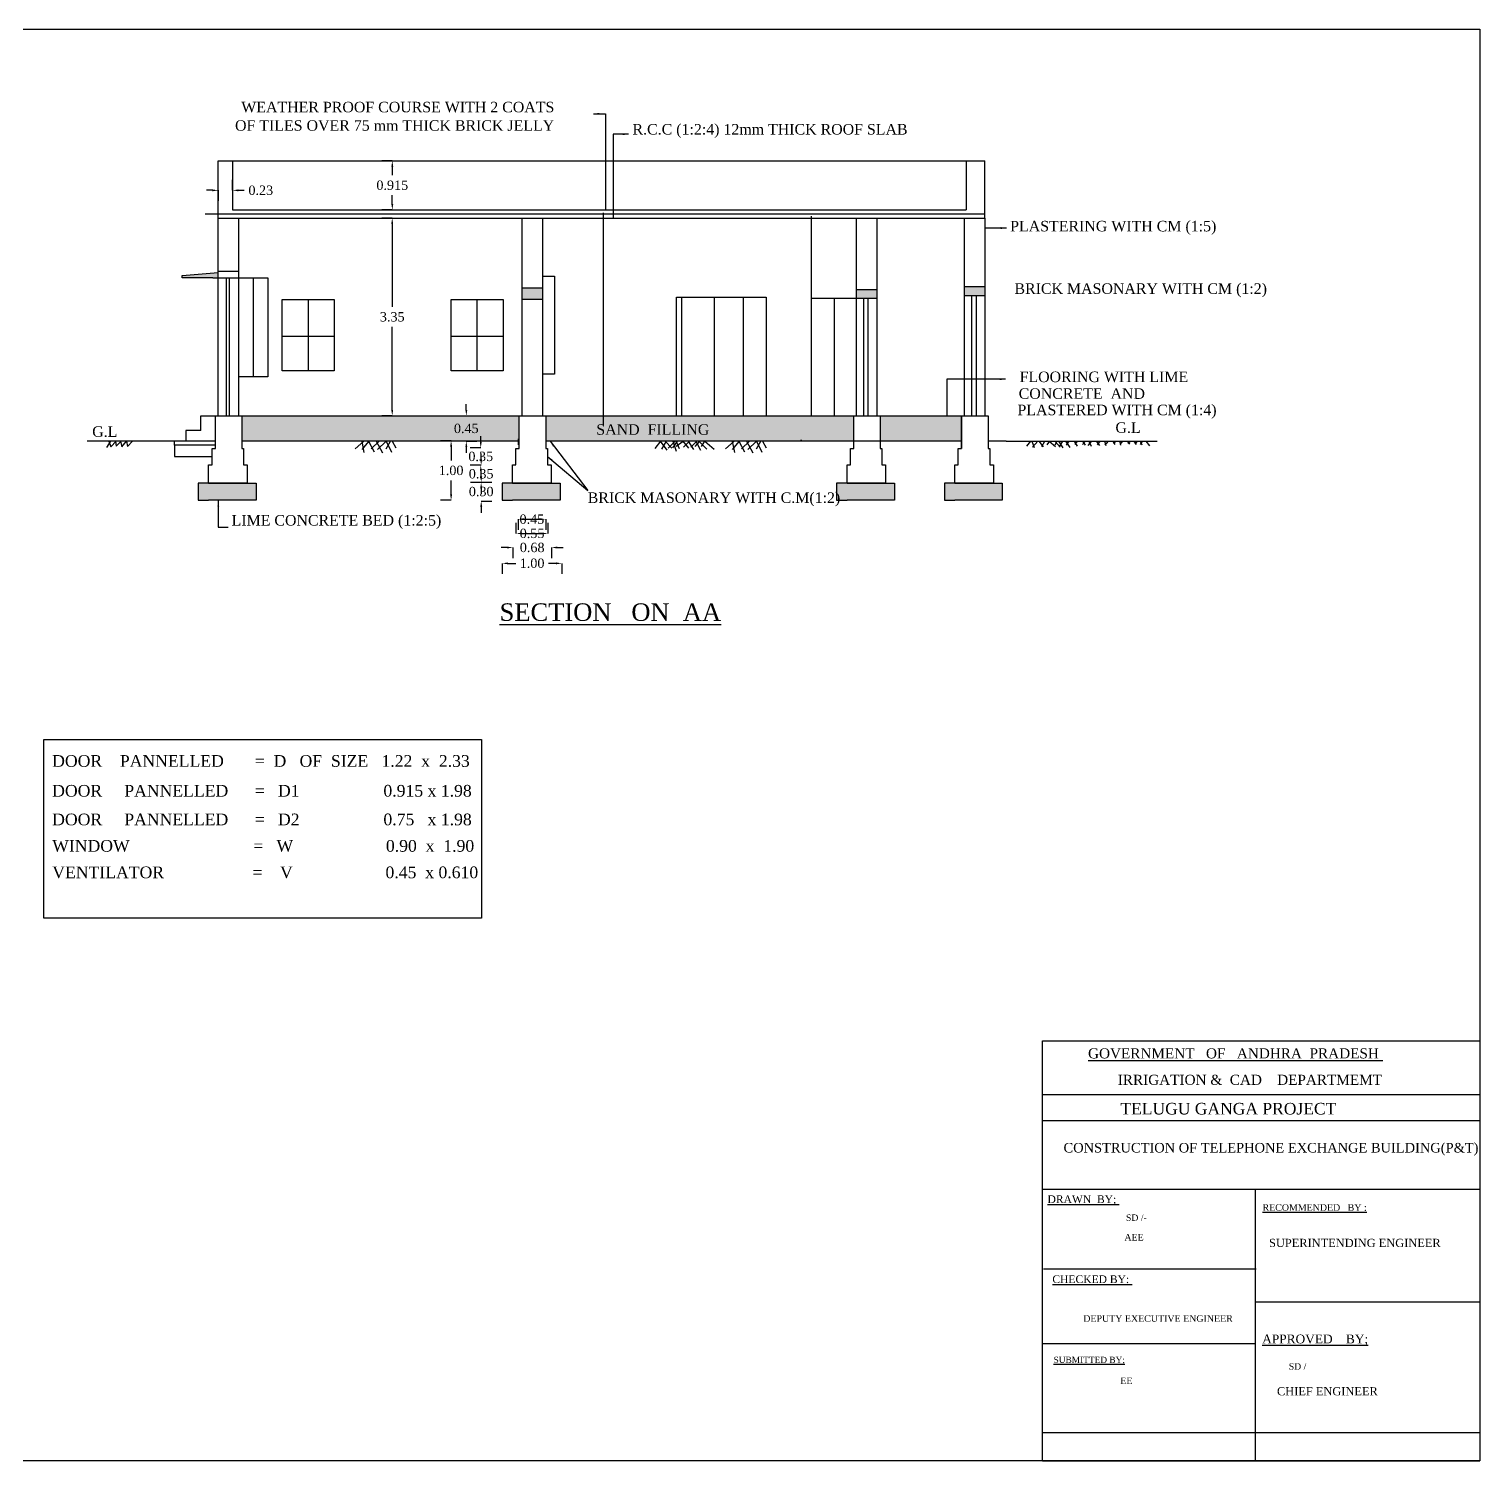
# Model space of a CAD drawing. Header units: millimetres. Extents: x 0.6 to 42.9, y 0.1 to 24.5.
# Drawn here: x 18.04 to 42.86, y 0.06 to 24.54 of the extents above; entities that cross this region are included whole.
import ezdxf

# ---------------------------------------------------------------- set-up
doc = ezdxf.new("R2010")
doc.units = ezdxf.units.MM
doc.header["$MEASUREMENT"] = 0
for name, color, linetype in [('DIM', 5, 'Continuous'), ('DWG.LINE', 10, 'Continuous'), ('HATCH', 2, 'Continuous'), ('TEXT', 7, 'Continuous')]:
    doc.layers.add(name, color=color, linetype=linetype)
doc.layers.add('TITLE', color=7, linetype='Continuous', lineweight=30)
doc.styles.get("Standard").update_dxf_attribs({"font": 'times.ttf', "height": 0.16})
doc.dimstyles.get("Standard").update_dxf_attribs({"dimtxt": 0.16, "dimasz": 0.1, "dimexe": 0.18, "dimexo": 0.0625, "dimgap": 0.09, "dimtad": 0, "dimtih": 1, "dimtoh": 1, "dimzin": 0, "dimdsep": 46, "dimtxsty": 'Standard', "dimcen": 300, "dimclre": 256, "dimclrt": 4, "dimadec": 0, "dimazin": 0, "dimtfac": 1, "dimtofl": 0, "dimtmove": 0, "dimatfit": 3, "dimfxl": 0, "dimtolj": 1, "dimtzin": 0, "dimarcsym": 0})
pattern_1 = [(50, (0, 0), (0.14345204, -0.01255043), [0.015, -0.165]), (355, (0, 0), (-0.02775027, 0.1504384), [0.012, -0.132]), (100.4514, (0.01195, -0.00105), (0.1157019, 0.1378879), [0.01274804, -0.1402284]), (46.1842, (0, 0.04), (0.2134482, -0.0331038), [0.0225, -0.2475]), (96.6356, (0.01779, 0.03724), (0.1869325, 0.1948236), [0.019122, -0.2103426]), (351.1842, (0, 0.04), (0.1869324, 0.1948237), [0.018, -0.198]), (21, (0.02, 0.03), (0.1193814, -0.08052378), [0.015, -0.165]), (326, (0.02, 0.03), (0.04866307, 0.14503), [0.012, -0.132]), (71.4514, (0.02995, 0.02329), (0.16804453, 0.0645061), [0.01274804, -0.1402284]), (37.5, (0, 0), (0.00243197, 0.06657877), [0, -0.1304, 0, -0.134, 0, -0.1325]), (7.5, (0, 0), (0.05261391, 0.07888234), [0, -0.0764, 0, -0.1274, 0, -0.0505]), (327.5, (-0.0446, 0), (0.10676449, -0.004510974), [0, -0.05, 0, -0.156, 0, -0.207]), (317.5, (-0.0646, 0), (0.11663723, 0.020021), [0, -0.065, 0, -0.1036, 0, -0.147])]

# ---------------------------------------------------------------- blocks, each defined once
blk = doc.blocks.new('*D18')
at = {"layer": 'Defpoints', "color": 0, "ltscale": 0.2}
for p in [(26.41, 16.174), (26.882, 16.174), (26.882, 16.159)]:
    blk.add_point(p, dxfattribs=at)
at = {"layer": 'DIM', "lineweight": -2, "ltscale": 0.2}
for p, q in [((26.41, 16.159), (26.41, 15.979)), ((26.882, 16.159), (26.882, 15.979))]:
    blk.add_line(p, q, dxfattribs=at)
at = {"layer": 'DIM', "color": 0, "lineweight": -2, "ltscale": 0.2}
blk.add_line((26.51, 16.159), (26.782, 16.159), dxfattribs=at)
at = {"layer": 'DIM', "color": 0, "ltscale": 0.2}
for points in [[(26.51, 16.176), (26.51, 16.143), (26.41, 16.159)], [(26.782, 16.176), (26.782, 16.143), (26.882, 16.159)]]:
    blk.add_solid(points, dxfattribs=at)
at = {"layer": 'DIM', "color": 4, "ltscale": 0.2, "insert": (26.646, 16.159), "char_height": 0.16, "attachment_point": 5}
blk.add_mtext('\\A1;0.45', dxfattribs=at)
blk = doc.blocks.new('*D19')
at = {"layer": 'Defpoints', "color": 0, "ltscale": 0.2}
for p in [(26.377, 15.916), (26.922, 15.916), (26.922, 15.916)]:
    blk.add_point(p, dxfattribs=at)
at = {"layer": 'DIM', "lineweight": -2, "ltscale": 0.2}
for p, q in [((26.377, 15.916), (26.377, 16.096)), ((26.922, 15.916), (26.922, 16.096))]:
    blk.add_line(p, q, dxfattribs=at)
at = {"layer": 'DIM', "color": 0, "lineweight": -2, "ltscale": 0.2}
blk.add_line((26.477, 15.916), (26.822, 15.916), dxfattribs=at)
at = {"layer": 'DIM', "color": 0, "ltscale": 0.2}
for points in [[(26.477, 15.932), (26.477, 15.899), (26.377, 15.916)], [(26.822, 15.932), (26.822, 15.899), (26.922, 15.916)]]:
    blk.add_solid(points, dxfattribs=at)
at = {"layer": 'DIM', "color": 4, "ltscale": 0.2, "insert": (26.649, 15.916), "char_height": 0.16, "attachment_point": 5}
blk.add_mtext('\\A1;0.55', dxfattribs=at)
blk = doc.blocks.new('*D20')
at = {"layer": 'Defpoints', "color": 0, "ltscale": 0.2}
for p in [(26.322, 15.682), (26.98, 15.682), (26.98, 15.675)]:
    blk.add_point(p, dxfattribs=at)
at = {"layer": 'DIM', "color": 0, "lineweight": -2, "ltscale": 0.2}
for p, q in [((26.222, 15.675), (26.122, 15.675)), ((27.08, 15.675), (27.18, 15.675))]:
    blk.add_line(p, q, dxfattribs=at)
at = {"layer": 'DIM', "lineweight": -2, "ltscale": 0.2}
for p, q in [((26.322, 15.675), (26.322, 15.495)), ((26.98, 15.675), (26.98, 15.495))]:
    blk.add_line(p, q, dxfattribs=at)
at = {"layer": 'DIM', "color": 0, "ltscale": 0.2}
for points in [[(26.222, 15.692), (26.222, 15.659), (26.322, 15.675)], [(27.08, 15.692), (27.08, 15.659), (26.98, 15.675)]]:
    blk.add_solid(points, dxfattribs=at)
at = {"layer": 'DIM', "color": 4, "ltscale": 0.2, "insert": (26.651, 15.675), "char_height": 0.16, "attachment_point": 5}
blk.add_mtext('\\A1;0.68', dxfattribs=at)
blk = doc.blocks.new('*D21')
at = {"layer": 'Defpoints', "color": 0, "ltscale": 0.2}
for p in [(26.139, 15.414), (27.159, 15.414), (27.159, 15.405)]:
    blk.add_point(p, dxfattribs=at)
at = {"layer": 'DIM', "lineweight": -2, "ltscale": 0.2}
for p, q in [((26.139, 15.405), (26.139, 15.225)), ((27.159, 15.405), (27.159, 15.225))]:
    blk.add_line(p, q, dxfattribs=at)
at = {"layer": 'DIM', "color": 0, "lineweight": -2, "ltscale": 0.2}
for p, q in [((26.239, 15.405), (26.371, 15.405)), ((27.059, 15.405), (26.928, 15.405))]:
    blk.add_line(p, q, dxfattribs=at)
at = {"layer": 'DIM', "color": 0, "ltscale": 0.2}
for points in [[(26.239, 15.421), (26.239, 15.388), (26.139, 15.405)], [(27.059, 15.421), (27.059, 15.388), (27.159, 15.405)]]:
    blk.add_solid(points, dxfattribs=at)
at = {"layer": 'DIM', "color": 4, "ltscale": 0.2, "insert": (26.649, 15.405), "char_height": 0.16, "attachment_point": 5}
blk.add_mtext('\\A1;1.00', dxfattribs=at)
blk = doc.blocks.new('*D22')
at = {"layer": 'Defpoints', "color": 0, "ltscale": 0.2}
for p in [(25.78, 17.381), (25.771, 17.082), (25.78, 17.082)]:
    blk.add_point(p, dxfattribs=at)
at = {"layer": 'DIM', "lineweight": -2, "ltscale": 0.2}
for p, q in [((25.771, 17.381), (25.591, 17.381)), ((25.771, 17.082), (25.591, 17.082))]:
    blk.add_line(p, q, dxfattribs=at)
at = {"layer": 'DIM', "color": 0, "lineweight": -2, "ltscale": 0.2}
for p, q in [((25.771, 17.481), (25.771, 17.581)), ((25.771, 16.982), (25.771, 16.882))]:
    blk.add_line(p, q, dxfattribs=at)
at = {"layer": 'DIM', "color": 0, "ltscale": 0.2}
for points in [[(25.755, 17.481), (25.788, 17.481), (25.771, 17.381)], [(25.755, 16.982), (25.788, 16.982), (25.771, 17.082)]]:
    blk.add_solid(points, dxfattribs=at)
at = {"layer": 'DIM', "color": 4, "ltscale": 0.2, "insert": (25.771, 17.232), "char_height": 0.16, "attachment_point": 5}
blk.add_mtext('\\A1;0.35', dxfattribs=at)
blk = doc.blocks.new('*D23')
at = {"layer": 'Defpoints', "color": 0, "ltscale": 0.2}
for p in [(25.789, 17.082), (25.778, 16.788), (25.789, 16.788)]:
    blk.add_point(p, dxfattribs=at)
at = {"layer": 'DIM', "color": 0, "lineweight": -2, "ltscale": 0.2}
for p, q in [((25.778, 17.182), (25.778, 17.282)), ((25.778, 16.688), (25.778, 16.588))]:
    blk.add_line(p, q, dxfattribs=at)
at = {"layer": 'DIM', "lineweight": -2, "ltscale": 0.2}
for p, q in [((25.778, 17.082), (25.598, 17.082)), ((25.778, 16.788), (25.598, 16.788))]:
    blk.add_line(p, q, dxfattribs=at)
at = {"layer": 'DIM', "color": 0, "ltscale": 0.2}
for points in [[(25.761, 17.182), (25.795, 17.182), (25.778, 17.082)], [(25.761, 16.688), (25.795, 16.688), (25.778, 16.788)]]:
    blk.add_solid(points, dxfattribs=at)
at = {"layer": 'DIM', "color": 4, "ltscale": 0.2, "insert": (25.778, 16.935), "char_height": 0.16, "attachment_point": 5}
blk.add_mtext('\\A1;0.35', dxfattribs=at)
blk = doc.blocks.new('*D24')
at = {"layer": 'Defpoints', "color": 0, "ltscale": 0.2}
for p in [(25.774, 16.793), (25.774, 16.47), (25.779, 16.47)]:
    blk.add_point(p, dxfattribs=at)
at = {"layer": 'DIM', "color": 0, "lineweight": -2, "ltscale": 0.2}
for p, q in [((25.779, 16.893), (25.779, 16.993)), ((25.779, 16.37), (25.779, 16.27))]:
    blk.add_line(p, q, dxfattribs=at)
at = {"layer": 'DIM', "lineweight": -2, "ltscale": 0.2}
for p, q in [((25.779, 16.793), (25.959, 16.793)), ((25.779, 16.47), (25.959, 16.47))]:
    blk.add_line(p, q, dxfattribs=at)
at = {"layer": 'DIM', "color": 0, "ltscale": 0.2}
for points in [[(25.762, 16.893), (25.796, 16.893), (25.779, 16.793)], [(25.762, 16.37), (25.796, 16.37), (25.779, 16.47)]]:
    blk.add_solid(points, dxfattribs=at)
at = {"layer": 'DIM', "color": 4, "ltscale": 0.2, "insert": (25.779, 16.632), "char_height": 0.16, "attachment_point": 5}
blk.add_mtext('\\A1;0.30', dxfattribs=at)
blk = doc.blocks.new('*D25')
at = {"layer": 'Defpoints', "color": 0, "ltscale": 0.2}
for p in [(25.269, 17.502), (25.264, 16.484), (25.269, 16.484)]:
    blk.add_point(p, dxfattribs=at)
at = {"layer": 'DIM', "lineweight": -2, "ltscale": 0.2}
for p, q in [((25.264, 17.502), (25.084, 17.502)), ((25.264, 16.484), (25.084, 16.484))]:
    blk.add_line(p, q, dxfattribs=at)
at = {"layer": 'DIM', "color": 0, "lineweight": -2, "ltscale": 0.2}
for p, q in [((25.264, 17.402), (25.264, 17.164)), ((25.264, 16.584), (25.264, 16.821))]:
    blk.add_line(p, q, dxfattribs=at)
at = {"layer": 'DIM', "color": 0, "ltscale": 0.2}
for points in [[(25.247, 17.402), (25.281, 17.402), (25.264, 17.502)], [(25.247, 16.584), (25.281, 16.584), (25.264, 16.484)]]:
    blk.add_solid(points, dxfattribs=at)
at = {"layer": 'DIM', "color": 4, "ltscale": 0.2, "insert": (25.264, 16.993), "char_height": 0.16, "attachment_point": 5}
blk.add_mtext('\\A1;1.00', dxfattribs=at)
blk = doc.blocks.new('*D26')
at = {"layer": 'Defpoints', "color": 0, "ltscale": 0.2}
for p in [(25.524, 17.929), (25.524, 17.493), (25.524, 17.493)]:
    blk.add_point(p, dxfattribs=at)
at = {"layer": 'DIM', "color": 0, "lineweight": -2, "ltscale": 0.2}
for p, q in [((25.524, 18.029), (25.524, 18.129)), ((25.524, 17.393), (25.524, 17.293))]:
    blk.add_line(p, q, dxfattribs=at)
at = {"layer": 'DIM', "lineweight": -2, "ltscale": 0.2}
for p, q in [((25.524, 17.929), (25.704, 17.929)), ((25.524, 17.493), (25.704, 17.493))]:
    blk.add_line(p, q, dxfattribs=at)
at = {"layer": 'DIM', "color": 0, "ltscale": 0.2}
for points in [[(25.508, 18.029), (25.541, 18.029), (25.524, 17.929)], [(25.508, 17.393), (25.541, 17.393), (25.524, 17.493)]]:
    blk.add_solid(points, dxfattribs=at)
at = {"layer": 'DIM', "color": 4, "ltscale": 0.2, "insert": (25.524, 17.711), "char_height": 0.16, "attachment_point": 5}
blk.add_mtext('\\A1;0.45', dxfattribs=at)
blk = doc.blocks.new('*D27')
at = {"layer": 'Defpoints', "color": 0, "ltscale": 0.2}
for p in [(24.258, 22.289), (24.258, 21.449), (24.258, 21.449)]:
    blk.add_point(p, dxfattribs=at)
at = {"layer": 'DIM', "lineweight": -2, "ltscale": 0.2}
for p, q in [((24.258, 22.289), (24.078, 22.289)), ((24.258, 21.449), (24.078, 21.449))]:
    blk.add_line(p, q, dxfattribs=at)
at = {"layer": 'DIM', "color": 0, "lineweight": -2, "ltscale": 0.2}
for p, q in [((24.258, 22.189), (24.258, 22.041)), ((24.258, 21.549), (24.258, 21.698))]:
    blk.add_line(p, q, dxfattribs=at)
at = {"layer": 'DIM', "color": 0, "ltscale": 0.2}
for points in [[(24.242, 22.189), (24.275, 22.189), (24.258, 22.289)], [(24.242, 21.549), (24.275, 21.549), (24.258, 21.449)]]:
    blk.add_solid(points, dxfattribs=at)
at = {"layer": 'DIM', "color": 4, "ltscale": 0.2, "insert": (24.258, 21.869), "char_height": 0.16, "attachment_point": 5}
blk.add_mtext('\\A1;0.915', dxfattribs=at)
blk = doc.blocks.new('*D28')
at = {"layer": 'Defpoints', "color": 0, "ltscale": 0.2}
for p in [(21.281, 21.783), (21.526, 21.783), (21.526, 21.783)]:
    blk.add_point(p, dxfattribs=at)
at = {"layer": 'DIM', "lineweight": -2, "ltscale": 0.2}
for p, q in [((21.526, 21.783), (21.526, 21.963)), ((21.281, 21.783), (21.281, 21.603))]:
    blk.add_line(p, q, dxfattribs=at)
at = {"layer": 'DIM', "color": 0, "lineweight": -2, "ltscale": 0.2}
for p, q in [((21.181, 21.783), (21.081, 21.783)), ((21.626, 21.783), (21.726, 21.783))]:
    blk.add_line(p, q, dxfattribs=at)
at = {"layer": 'DIM', "color": 0, "ltscale": 0.2}
for points in [[(21.181, 21.799), (21.181, 21.766), (21.281, 21.783)], [(21.626, 21.799), (21.626, 21.766), (21.526, 21.783)]]:
    blk.add_solid(points, dxfattribs=at)
at = {"layer": 'DIM', "color": 4, "ltscale": 0.2, "insert": (22.009, 21.783), "char_height": 0.16, "attachment_point": 5}
blk.add_mtext('\\A1;0.23', dxfattribs=at)
blk = doc.blocks.new('*D29')
at = {"layer": 'Defpoints', "color": 0, "ltscale": 0.2}
for p in [(24.257, 21.309), (24.257, 21.309), (24.257, 17.929)]:
    blk.add_point(p, dxfattribs=at)
at = {"layer": 'DIM', "lineweight": -2, "ltscale": 0.2}
for p, q in [((24.257, 21.309), (24.077, 21.309)), ((24.257, 17.929), (24.077, 17.929))]:
    blk.add_line(p, q, dxfattribs=at)
at = {"layer": 'DIM', "color": 0, "lineweight": -2, "ltscale": 0.2}
for p, q in [((24.257, 21.209), (24.257, 19.791)), ((24.257, 18.029), (24.257, 19.448))]:
    blk.add_line(p, q, dxfattribs=at)
at = {"layer": 'DIM', "color": 0, "ltscale": 0.2}
for points in [[(24.24, 21.209), (24.273, 21.209), (24.257, 21.309)], [(24.24, 18.029), (24.273, 18.029), (24.257, 17.929)]]:
    blk.add_solid(points, dxfattribs=at)
at = {"layer": 'DIM', "color": 4, "ltscale": 0.2, "insert": (24.257, 19.619), "char_height": 0.16, "attachment_point": 5}
blk.add_mtext('\\A1;3.35', dxfattribs=at)

msp = doc.modelspace()

# ---------------------------------------------------------------- hatches: boundary and pattern name
at = {"layer": 'HATCH', "ltscale": 0.2}
h = msp.add_hatch(dxfattribs=at)
h.set_pattern_fill('AR-CONC', color=256, scale=0.02, style=0)
h.set_pattern_definition(pattern_1)
h.paths.add_polyline_path([(21.281, 20.377), (20.663, 20.325), (20.663, 20.288), (21.189, 20.288), (21.281, 20.288)])
h.paths.add_polyline_path([(26.827, 20.114), (26.481, 20.114), (26.481, 19.918), (26.827, 19.918)])
h.paths.add_polyline_path([(32.547, 20.087), (32.2, 20.087), (32.2, 19.937), (32.547, 19.937)])
h.paths.add_polyline_path([(34.393, 20.139), (34.046, 20.139), (34.046, 19.979), (34.393, 19.979)])
h = msp.add_hatch(dxfattribs=at)
h.set_pattern_fill('AR-CONC', color=256, scale=0.02, style=0)
h.set_pattern_definition(pattern_1)
h.paths.add_polyline_path([(26.431, 17.929), (21.686, 17.929), (21.686, 17.493), (26.431, 17.493)])
h.paths.add_polyline_path([(21.927, 16.776), (21.117, 16.776), (20.94, 16.776), (20.94, 16.483), (21.117, 16.483), (21.117, 16.483), (21.927, 16.483)])
h.paths.add_polyline_path([(27.127, 16.776), (26.317, 16.776), (26.139, 16.776), (26.139, 16.483), (26.317, 16.483), (26.317, 16.483), (27.127, 16.483)])
h.paths.add_polyline_path([(32.847, 16.776), (32.036, 16.776), (31.859, 16.776), (31.859, 16.483), (32.036, 16.483), (32.036, 16.483), (32.847, 16.483)])
h.paths.add_polyline_path([(34.692, 16.776), (33.882, 16.776), (33.705, 16.776), (33.705, 16.483), (33.882, 16.483), (33.882, 16.483), (34.692, 16.483)])
h.paths.add_polyline_path([(33.997, 17.929), (32.605, 17.929), (32.605, 17.493), (33.997, 17.493)])
h = msp.add_hatch(dxfattribs=at)
h.set_pattern_fill('AR-CONC', color=256, style=0)
h.paths.add_polyline_path([(32.151, 17.929), (26.886, 17.929), (26.886, 17.493), (32.151, 17.493)])
h = msp.add_hatch(dxfattribs=at)
h.set_pattern_fill('AR-CONC', color=256, scale=0.02, style=0)
h.set_pattern_definition(pattern_1)
h.paths.add_polyline_path([(32.151, 17.929), (26.886, 17.929), (26.886, 17.493), (32.151, 17.493)])

# ---------------------------------------------------------------- linework, layer by layer
at = {"layer": 'DWG.LINE', "ltscale": 0.2}
for p, q in [((21.281, 21.309), (21.281, 22.289)), ((21.281, 22.289), (34.393, 22.289)), ((21.526, 22.289), (21.526, 21.449)), ((34.077, 22.289), (34.077, 21.449)), ((34.393, 21.309), (34.393, 22.289)), ((21.057, 21.379), (34.393, 21.379)), ((21.526, 21.449), (34.077, 21.449)), ((27.867, 21.4), (27.867, 17.76)), ((21.628, 21.309), (34.046, 21.309)), ((31.425, 21.34), (31.425, 17.929)), ((20.663, 20.325), (21.281, 20.377)), ((21.281, 20.401), (21.628, 20.401)), ((20.663, 20.288), (20.663, 20.325)), ((21.189, 20.288), (20.663, 20.288)), ((26.827, 20.315), (27.031, 20.315)), ((27.031, 20.315), (27.031, 18.64)), ((22.817, 19.918), (22.817, 18.698)), ((25.705, 19.918), (25.705, 18.698)), ((29.766, 19.956), (29.766, 17.929)), ((31.425, 19.937), (32.547, 19.937)), ((31.815, 19.937), (31.815, 17.929)), ((22.375, 19.289), (23.265, 19.289)), ((25.263, 19.289), (26.154, 19.289)), ((27.031, 18.64), (26.827, 18.64)), ((20.982, 17.676), (20.727, 17.676)), ((20.727, 17.676), (20.727, 17.493)), ((20.982, 17.493), (19.039, 17.493)), ((21.232, 17.428), (20.535, 17.428)), ((20.535, 17.428), (20.535, 17.231)), ((26.413, 17.536), (26.413, 17.433)), ((26.886, 17.563), (26.886, 17.429)), ((20.535, 17.231), (21.175, 17.231))]:
    msp.add_line(p, q, dxfattribs=at)
at = {"layer": 'DWG.LINE', "color": 1, "ltscale": 0.2}
for p, q in [((20.535, 17.428), (20.535, 17.493)), ((34.756, 17.493), (37.339, 17.493))]:
    msp.add_line(p, q, dxfattribs=at)
at = {"layer": 'DWG.LINE', "ltscale": 0.2}
for points in [[(21.281, 17.929), (21.281, 21.309), (21.628, 21.309), (21.628, 17.929)], [(26.481, 17.929), (26.481, 21.309), (26.827, 21.309), (26.827, 17.929)], [(32.2, 17.929), (32.2, 21.309), (32.547, 21.309), (32.547, 17.929)], [(34.046, 17.929), (34.046, 21.309), (34.393, 21.309), (34.393, 17.929)], [(21.189, 20.288), (22.129, 20.288), (22.129, 18.592), (21.628, 18.592)], [(21.189, 20.288), (21.876, 20.288), (21.876, 18.592)], [(21.419, 20.288), (21.419, 17.929)], [(21.465, 20.288), (21.465, 17.929)], [(26.481, 20.114), (26.827, 20.114)], [(34.046, 20.139), (34.393, 20.139)], [(26.827, 19.918), (26.481, 19.918)], [(29.12, 17.929), (29.12, 19.956), (30.652, 19.956), (30.652, 17.929)], [(29.213, 17.929), (29.213, 19.956)], [(30.258, 19.956), (30.258, 17.929)], [(32.2, 20.087), (32.547, 20.087)], [(32.325, 17.929), (32.325, 19.937)], [(32.395, 19.937), (32.395, 17.929)], [(34.393, 19.979), (34.046, 19.979)], [(34.173, 17.929), (34.173, 19.979)], [(34.243, 19.979), (34.243, 17.929)], [(20.982, 17.676), (20.982, 17.929), (34.451, 17.929)], [(21.232, 17.371), (21.232, 17.929)], [(21.686, 17.929), (21.686, 17.371)], [(26.431, 17.371), (26.431, 17.929)], [(26.886, 17.929), (26.886, 17.371)], [(32.151, 17.371), (32.151, 17.929)], [(32.605, 17.929), (32.605, 17.371)], [(33.997, 17.371), (33.997, 17.929)], [(33.997, 17.929), (33.997, 17.371)], [(34.451, 17.929), (34.451, 17.371)], [(21.232, 17.493), (20.982, 17.493)], [(26.431, 17.493), (21.686, 17.493)], [(33.997, 17.493), (26.886, 17.493)], [(34.756, 17.493), (34.451, 17.493)], [(21.175, 17.092), (21.175, 17.371), (21.232, 17.371)], [(21.686, 17.371), (21.715, 17.371), (21.715, 17.092)], [(26.374, 17.092), (26.374, 17.371), (26.431, 17.371)], [(26.886, 17.371), (26.914, 17.371), (26.914, 17.092)], [(32.094, 17.092), (32.094, 17.371), (32.151, 17.371)], [(32.605, 17.371), (32.634, 17.371), (32.634, 17.092)], [(33.94, 17.092), (33.94, 17.371), (33.997, 17.371)], [(34.451, 17.371), (34.48, 17.371), (34.48, 17.092)], [(21.715, 17.092), (21.778, 17.092), (21.778, 16.776), (21.117, 16.776), (21.117, 17.092), (21.175, 17.092)], [(26.914, 17.092), (26.977, 17.092), (26.977, 16.776), (26.317, 16.776), (26.317, 17.092), (26.374, 17.092)], [(32.634, 17.092), (32.697, 17.092), (32.697, 16.776), (32.036, 16.776), (32.036, 17.092), (32.094, 17.092)], [(34.48, 17.092), (34.543, 17.092), (34.543, 16.776), (33.882, 16.776), (33.882, 17.092), (33.94, 17.092)], [(21.117, 16.776), (20.94, 16.776), (20.94, 16.483), (21.117, 16.483)], [(21.117, 16.776), (21.927, 16.776), (21.927, 16.483), (21.117, 16.483), (21.117, 16.483)], [(26.317, 16.776), (26.139, 16.776), (26.139, 16.483), (26.317, 16.483)], [(26.317, 16.776), (27.127, 16.776), (27.127, 16.483), (26.317, 16.483), (26.317, 16.483)], [(32.036, 16.776), (31.859, 16.776), (31.859, 16.483), (32.036, 16.483)], [(32.036, 16.776), (32.847, 16.776), (32.847, 16.483), (32.036, 16.483), (32.036, 16.483)], [(33.882, 16.776), (33.705, 16.776), (33.705, 16.483), (33.882, 16.483)], [(33.882, 16.776), (34.692, 16.776), (34.692, 16.483), (33.882, 16.483), (33.882, 16.483)]]:
    msp.add_lwpolyline(points, dxfattribs=at)
for points in [[(22.375, 19.918), (23.265, 19.918), (23.265, 18.698), (22.375, 18.698)], [(25.263, 19.918), (26.154, 19.918), (26.154, 18.698), (25.263, 18.698)], [(18.295, 12.393), (25.783, 12.393), (25.783, 9.337), (18.295, 9.337)]]:
    msp.add_lwpolyline(points, close=True, dxfattribs=at)
at = {"layer": 'HATCH', "ltscale": 0.2}
for p, q in [((19.377, 17.385), (19.441, 17.493)), ((19.409, 17.493), (19.446, 17.396)), ((19.446, 17.396), (19.534, 17.493)), ((19.524, 17.493), (19.537, 17.407)), ((19.537, 17.407), (19.621, 17.493)), ((19.611, 17.493), (19.629, 17.396)), ((19.629, 17.396), (19.714, 17.493)), ((19.709, 17.493), (19.728, 17.402)), ((19.728, 17.402), (19.812, 17.493)), ((23.621, 17.363), (23.772, 17.493)), ((23.737, 17.493), (23.774, 17.302)), ((23.745, 17.349), (23.862, 17.493)), ((23.851, 17.493), (23.947, 17.311)), ((23.898, 17.363), (24.031, 17.493)), ((23.98, 17.493), (24.089, 17.297)), ((24.006, 17.351), (24.155, 17.493)), ((24.152, 17.365), (24.226, 17.493)), ((24.153, 17.493), (24.242, 17.306)), ((24.257, 17.493), (24.316, 17.381)), ((28.755, 17.367), (28.852, 17.493)), ((28.841, 17.493), (28.956, 17.338)), ((28.868, 17.358), (28.951, 17.493)), ((28.924, 17.493), (29.041, 17.374)), ((28.978, 17.374), (29.096, 17.493)), ((29.055, 17.38), (29.135, 17.493)), ((29.059, 17.493), (29.111, 17.322)), ((29.111, 17.486), (29.165, 17.371)), ((29.116, 17.41), (29.235, 17.493)), ((29.229, 17.493), (29.323, 17.374)), ((29.242, 17.392), (29.341, 17.493)), ((29.321, 17.493), (29.413, 17.351)), ((29.365, 17.389), (29.467, 17.493)), ((29.44, 17.401), (29.52, 17.493)), ((29.45, 17.493), (29.53, 17.338)), ((29.501, 17.493), (29.638, 17.36)), ((29.545, 17.401), (29.606, 17.493)), ((29.604, 17.493), (29.766, 17.358)), ((29.956, 17.363), (30.107, 17.493)), ((30.073, 17.493), (30.109, 17.302)), ((30.08, 17.349), (30.198, 17.493)), ((30.187, 17.493), (30.282, 17.311)), ((30.233, 17.363), (30.367, 17.493)), ((30.315, 17.493), (30.424, 17.297)), ((30.341, 17.351), (30.49, 17.493)), ((30.487, 17.365), (30.562, 17.493)), ((30.488, 17.493), (30.577, 17.306)), ((30.593, 17.493), (30.652, 17.381)), ((35.113, 17.409), (35.181, 17.493)), ((35.197, 17.493), (35.239, 17.384)), ((35.208, 17.392), (35.302, 17.493)), ((35.317, 17.493), (35.394, 17.395)), ((35.369, 17.401), (35.421, 17.493)), ((35.46, 17.431), (35.506, 17.493)), ((35.493, 17.493), (35.601, 17.401)), ((35.591, 17.493), (35.682, 17.391)), ((35.599, 17.432), (35.632, 17.493)), ((35.655, 17.493), (35.729, 17.379)), ((35.672, 17.395), (35.726, 17.493)), ((35.776, 17.493), (35.846, 17.387)), ((35.79, 17.427), (35.837, 17.493)), ((35.923, 17.493), (35.975, 17.408)), ((35.937, 17.439), (35.979, 17.493)), ((36.062, 17.437), (36.115, 17.493)), ((36.065, 17.493), (36.111, 17.428)), ((36.161, 17.421), (36.225, 17.493)), ((36.174, 17.493), (36.211, 17.41)), ((36.299, 17.493), (36.354, 17.418)), ((36.323, 17.432), (36.368, 17.493)), ((36.44, 17.493), (36.465, 17.419)), ((36.454, 17.426), (36.509, 17.493)), ((36.583, 17.493), (36.619, 17.435)), ((36.599, 17.448), (36.636, 17.493)), ((36.697, 17.493), (36.717, 17.426)), ((36.706, 17.438), (36.756, 17.493)), ((36.833, 17.493), (36.867, 17.445)), ((36.837, 17.457), (36.885, 17.493)), ((36.945, 17.493), (36.983, 17.436)), ((36.963, 17.444), (37.003, 17.493)), ((37.048, 17.493), (37.081, 17.433)), ((37.054, 17.436), (37.091, 17.493)), ((37.146, 17.493), (37.209, 17.414))]:
    msp.add_line(p, q, dxfattribs=at)
at = {"layer": 'TITLE', "lineweight": 30}
for p, q in [((35.38, 7.24), (42.863, 7.24)), ((42.863, 7.24), (42.863, 0.057)), ((35.38, 6.32), (42.863, 6.32)), ((35.38, 5.881), (42.863, 5.881)), ((35.38, 4.702), (42.863, 4.702)), ((35.396, 3.34), (39.035, 3.34)), ((35.38, 2.067), (39.02, 2.067)), ((42.863, 0.535), (35.38, 0.535)), ((35.38, 0.057), (42.863, 0.057))]:
    msp.add_line(p, q, dxfattribs=at)
at = {"layer": 'TITLE', "ltscale": 0.2}
msp.add_lwpolyline([(0.564, 24.541), (42.863, 24.541), (42.863, 0.057), (0.564, 0.057)], close=True, dxfattribs=at)
at = {"layer": 'TITLE'}
msp.add_lwpolyline([(35.38, 0.057), (35.38, 7.24)], dxfattribs=at)
at = {"layer": 'TITLE', "lineweight": 30}
for points in [[(39.02, 4.702), (39.02, 0.057)], [(39.02, 2.778), (42.863, 2.778)]]:
    msp.add_lwpolyline(points, dxfattribs=at)

# ---------------------------------------------------------------- texts
at = {"layer": 'TEXT'}
for s, height, p in [('WEATHER PROOF COURSE WITH 2 COATS', 0.18, (21.675, 23.117)), ('OF TILES OVER 75 mm THICK BRICK JELLY', 0.18, (21.568, 22.802)), ('R.C.C (1:2:4) 12mm THICK ROOF SLAB', 0.18, (28.367, 22.737)), ('PLASTERING WITH CM (1:5)', 0.18, (34.827, 21.081)), ('BRICK MASONARY WITH CM (1:2)', 0.18, (34.9, 20.013)), ('FLOORING WITH LIME', 0.18, (34.988, 18.504)), ('CONCRETE  AND', 0.18, (34.973, 18.218)), ('PLASTERED WITH CM (1:4)', 0.18, (34.952, 17.938)), ('BRICK MASONARY WITH C.M(1:2)', 0.18, (27.601, 16.438)), ('DOOR    PANNELLED       =  D   OF  SIZE   1.22  x  2.33', 0.2, (18.44, 11.926)), ('DOOR     PANNELLED      =   D1                   0.915 x 1.98', 0.2, (18.44, 11.416)), ('DOOR     PANNELLED      =   D2                   0.75   x 1.98', 0.2, (18.44, 10.926)), ('WINDOW                            =   W                     0.90  x  1.90', 0.2, (18.441, 10.474)), ('VENTILATOR                    =    V                     0.45  x 0.610', 0.2, (18.442, 10.021))]:
    msp.add_text(s, height=height, dxfattribs=at).set_placement(p)
at = {"layer": 'TEXT', "char_height": 0.18, "attachment_point": 1}
for s, insert, width in [('{\\C6;G.L}', (19.125, 17.748), 0.88514), ('{\\C6;SAND  FILLING}', (27.748, 17.783), 2.69296), ('G.L', (36.628, 17.816), 0.67674), ('LIME CONCRETE BED (1:2:5)', (21.509, 16.231), 4.55451)]:
    msp.add_mtext(s, dxfattribs=dict(at, insert=insert, width=width))
at = {"layer": 'TITLE'}
msp.add_text('%%USECTION   ON  AA', height=0.3, dxfattribs=at).set_placement((26.094, 14.421))
at = {"layer": 'TITLE', "lineweight": 30}
for s, height, p in [('%%UGOVERNMENT   OF   ANDHRA  PRADESH ', 0.17233, (36.159, 6.94)), ('IRRIGATION &  CAD    DEPARTMEMT ', 0.17233, (36.668, 6.488)), ('TELUGU GANGA PROJECT', 0.19824, (36.713, 5.981)), ('CONSTRUCTION OF TELEPHONE EXCHANGE BUILDING(P&T)', 0.16361, (35.74, 5.331)), ('%%UDRAWN  BY; ', 0.1309, (35.466, 4.467)), ('SD /- ', 0.1097, (36.808, 4.162)), ('%%URECOMMENDED   BY :', 0.11234, (39.144, 4.334)), ('AEE', 0.1125, (36.781, 3.826)), ('SUPERINTENDING ENGINEER', 0.14024, (39.255, 3.715)), ('%%UCHECKED BY: ', 0.1309, (35.549, 3.099)), ('DEPUTY EXECUTIVE ENGINEER', 0.11249, (36.077, 2.436)), ('%%UAPPROVED    BY;', 0.15104, (39.138, 2.067)), ('%%USUBMITTED BY;', 0.10573, (35.57, 1.733)), ('SD /', 0.1097, (39.593, 1.618)), ('EE', 0.1125, (36.711, 1.371)), ('CHIEF ENGINEER', 0.14024, (39.391, 1.179))]:
    msp.add_text(s, height=height, dxfattribs=at).set_placement(p)

# ---------------------------------------------------------------- dimensions: what is measured, and where the dimension line sits
at = {"layer": 'DIM', "ltscale": 0.2}
for base, p1, p2, text, picture, middle in [((24.258, 21.449), (24.258, 22.289), (24.258, 21.449), '0.915', '*D27', (24.258, 21.869)), ((24.257, 21.309), (24.257, 17.929), (24.257, 21.309), '3.35', '*D29', (24.257, 19.619)), ((25.264, 16.484), (25.269, 17.502), (25.269, 16.484), '1.00', '*D25', (25.264, 16.993))]:
    dim = msp.add_linear_dim(base=base, p1=p1, p2=p2, angle=90, text=text, dimstyle='Standard', dxfattribs=at)
    dim.commit()
    dim.dimension.update_dxf_attribs({"geometry": picture, "text_midpoint": middle})
for base, p1, p2, text, picture, middle in [((21.526, 21.783), (21.281, 21.783), (21.526, 21.783), '0.23', '*D28', (22.009, 21.783)), ((26.98, 15.675), (26.322, 15.682), (26.98, 15.682), '0.68', '*D20', (26.651, 15.675)), ((27.159, 15.405), (26.139, 15.414), (27.159, 15.414), '1.00', '*D21', (26.649, 15.405))]:
    dim = msp.add_linear_dim(base=base, p1=p1, p2=p2, text=text, dimstyle='Standard', dxfattribs=at)
    dim.commit()
    dim.dimension.update_dxf_attribs({"geometry": picture, "text_midpoint": middle})
for base, p1, p2, text, picture, middle in [((25.524, 17.493), (25.524, 17.929), (25.524, 17.493), '0.45', '*D26', (25.524, 17.711)), ((25.771, 17.082), (25.78, 17.381), (25.78, 17.082), '0.35', '*D22', (25.771, 17.232)), ((25.778, 16.788), (25.789, 17.082), (25.789, 16.788), '0.35', '*D23', (25.778, 16.935)), ((25.779, 16.47), (25.774, 16.793), (25.774, 16.47), '0.30', '*D24', (25.779, 16.632))]:
    dim = msp.add_linear_dim(base=base, p1=p1, p2=p2, angle=90, text=text, dimstyle='Standard', dxfattribs=at)
    dim.commit()
    dim.dimension.update_dxf_attribs({"geometry": picture, "text_midpoint": middle, "dimtype": 160})
dim = msp.add_linear_dim(base=(26.882, 16.159), p1=(26.41, 16.174), p2=(26.882, 16.174), text='0.45', dimstyle='Standard', dxfattribs=at)
dim.commit()
dim.dimension.update_dxf_attribs({"geometry": '*D18', "text_midpoint": (26.646, 16.159), "dimtype": 160})
dim = msp.add_linear_dim(base=(26.92185, 15.91582), p1=(26.37682, 15.91582), p2=(26.92185, 15.91582), dimstyle='Standard', dxfattribs=at)
dim.commit()
dim.dimension.update_dxf_attribs({"geometry": '*D19', "text_midpoint": (26.64933, 15.91582), "dimtype": 160})

# ---------------------------------------------------------------- leaders
for points in [[(27.702, 23.092), (27.907, 23.092), (27.907, 21.449)], [(28.296, 22.742), (28.038, 22.742), (28.038, 21.309)], [(34.766, 21.138), (34.393, 21.138)], [(34.747, 18.554), (33.742, 18.554), (33.742, 17.929)], [(21.282, 16.477), (21.282, 16.023), (21.448, 16.023)]]:
    msp.add_leader(points, dimstyle='Standard', override={"dimgap": 0.09, "dimtad": 0}, dxfattribs=at)
at = {"layer": 'DIM', "color": 5, "ltscale": 0.2}
for points in [[(26.957, 17.493), (27.605, 16.649)], [(26.914, 17.232), (27.605, 16.649)]]:
    msp.add_leader(points, dimstyle='Standard', override={"dimgap": 0.09, "dimtad": 0}, dxfattribs=at)

doc.saveas('drawing.dxf')
